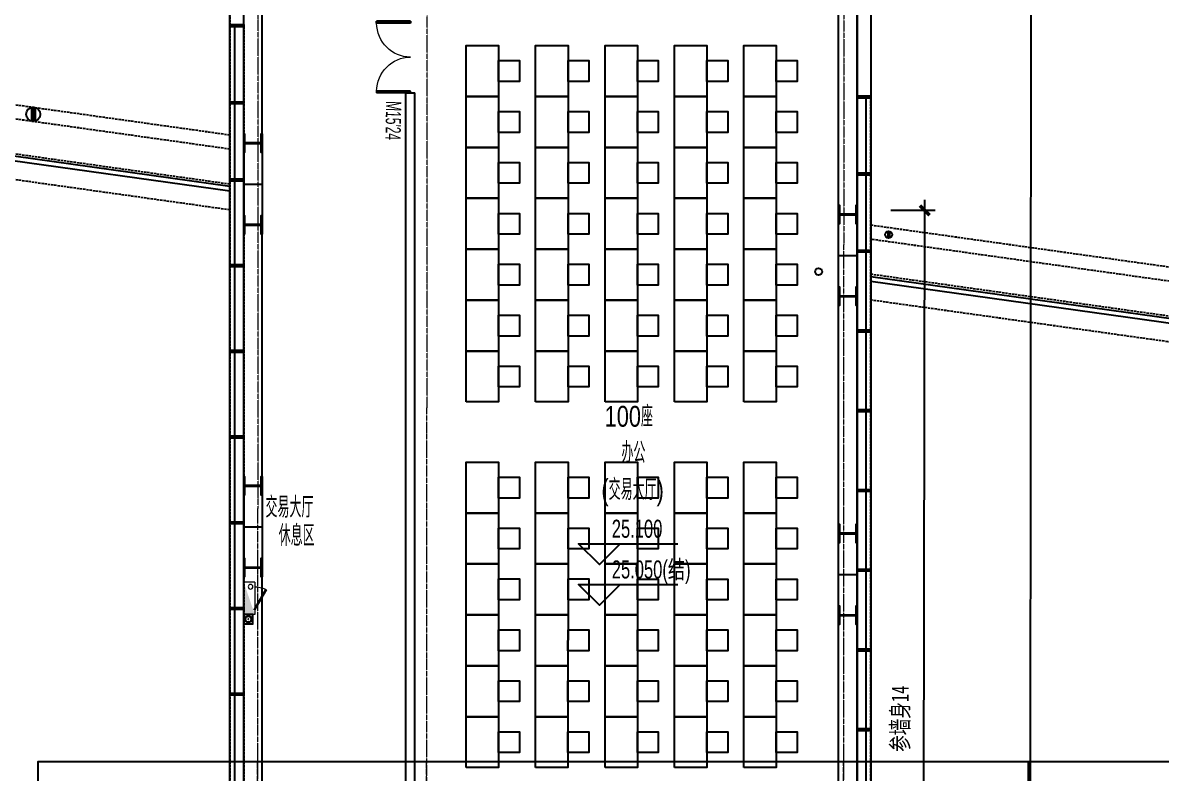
# Model space of a CAD drawing. Header units: millimetres. Extents: x 285006 to 3037698, y -2820855 to 192241.
# Drawn here: x 1240944 to 1265540, y 63568 to 79783 of the extents above; entities that cross this region are included whole.
import ezdxf
from ezdxf.enums import TextEntityAlignment as Align
from ezdxf.xclip import XClip

# ---------------------------------------------------------------- set-up
doc = ezdxf.new("R2010")
doc.units = ezdxf.units.MM
doc.header["$XCLIPFRAME"] = 2
doc.header["$PDMODE"] = 35
doc.header["$PDSIZE"] = -0.1
for name, pattern in [('1#B-6F$0$DOTE', [2.42, 2, -0.2, 0.02, -0.2]), ('1#C-6F$0$ACAD_ISO04W100', [30, 24, -3, 0, -3]), ('1#C-6F$0$CONTINOUS', [0]), ('1#C-6F$0$DASH', [0.35, 0.25, -0.1]), ('1#C-6F$0$DASHED2', [0.375, 0.25, -0.125]), ('1#C-6F$0$DOTE', [2.42, 2, -0.2, 0.02, -0.2]), ('DASH', [0.35, 0.25, -0.1])]:
    doc.linetypes.add(name, pattern=pattern)
for name, color, linetype, lineweight in [('$0$A-ANNO-LEVL', 130, 'Continuous', 25), ('$0$A-SHET-NAME', 7, 'Continuous', 25), ('1#B-6F$0$A-ANNO-GRID', 10, '1#B-6F$0$DOTE', 18), ('1#B-6F$0$A-ANNO-GRID-DIMS', 117, 'Continuous', 18), ('1#C-6F$0$0LL', 10, 'Continuous', 30), ('1#C-6F$0$0XG-X', 1, 'Continuous', 18), ('1#C-6F$0$A-ANNO-GRID', 10, '1#C-6F$0$DOTE', 18), ('1#C-6F$0$A-ANNO-GRID-DIMS', 117, 'Continuous', 18), ('1#C-6F$0$P-DRAI-FLDR', 1, 'Continuous', 20), ('A-ROOM-IDEN', 7, 'Continuous', 25), ('WALL-1C-6F-1$0$A-WALL-GLAZ', 142, 'Continuous', 18), ('板边洞口-1C-6F$0$A-HOLE', 5, 'Continuous', 25)]:
    doc.layers.add(name, color=color, linetype=linetype, lineweight=lineweight)
for name, color, linetype in [('1#C-6F$0$0-XREF', 7, 'Continuous'), ('1#C-6F$0$0YG', 120, '1#C-6F$0$ACAD_ISO04W100'), ('1#C-6F$0$A-DOOR-FIRE-IDEN', 7, 'Continuous'), ('1#C-6F$0$A-WALL', 2, 'Continuous'), ('1#C-6F$0$S-W-BEAMLINE', 4, '1#C-6F$0$DASHED2'), ('1#C-6F$0$文字图层', 7, 'Continuous'), ('1#C-6F$0$汇水面积', 3, 'Continuous'), ('4玻璃幕墙', 1, 'Continuous'), ('6铝型材', 8, 'Continuous'), ('A-DOOR', 60, 'Continuous'), ('A-WALL', 2, 'Continuous'), ('FURN-1C-7F$0$I-FURN', 252, 'Continuous'), ('WALL-地台', 8, 'Continuous')]:
    doc.layers.add(name, color=color, linetype=linetype)
doc.layers.add('1#C-6F$0$0ll-point', color=1, linetype='Continuous', plot=False)
doc.layers.add('1#C-6F$0$20201221墙身范围', color=6, linetype='Continuous', plot=False)
doc.styles.add('$0$HYGBSZ', font='hygbsz', dxfattribs={"width": 0.7, "bigfont": 'hygbhz'})
doc.styles.add('1#B-6F$0$HYGB2014', font='hygbsz.shx', dxfattribs={"width": 0.7, "bigfont": 'hygbhz.shx'})
doc.styles.add('1#C-6F$0$GPSHT', font='', dxfattribs={"width": 0.8})
doc.styles.add('1#C-6F$0$HYGB2014', font='hygbsz.shx', dxfattribs={"width": 0.7, "bigfont": 'hygbhz.shx'})
doc.styles.add('1#C-6F$0$HYGBSZ', font='hygbsz', dxfattribs={"width": 0.7, "bigfont": 'hygbhz'})
doc.styles.add('HYGB2014', font='hygbsz.shx', dxfattribs={"width": 0.7, "bigfont": 'hygbhz.shx'})
doc.styles.get('1#C-6F$0$GPSHT').set_extended_font_data('SimSun')
doc.linetypes.add('1#C-6F$0$HY_LINE', pattern='A,1,-0.08,["HY",1#C-6F$0$GPSHT,S=0.1,R=0,X=-0.05,Y=-0.05],-0.15', length=1.23)
doc.dimstyles.new('1#B-6F$0$HYDIMN150', dxfattribs={"dimscale": 1.5, "dimtxt": 300, "dimasz": 1, "dimexe": 250, "dimexo": 300, "dimgap": 0, "dimtad": 0, "dimdec": 0, "dimzin": 0, "dimdsep": 46, "dimtxsty": '1#B-6F$0$HYGB2014', "dimblk": '1#B-6F$0$_ArchTick', "dimcen": 0.09, "dimclrt": 7, "dimazin": 0, "dimtfac": 1, "dimtdec": 0, "dimtix": 1, "dimtmove": 2, "dimatfit": 3, "dimfxl": 1, "dimtvp": 1, "dimtolj": 1, "dimtzin": 0, "dimarcsym": 0})
doc.dimstyles.new('1#C-6F$0$DIMN150', dxfattribs={"dimscale": 1.5, "dimtxt": 260, "dimasz": 100, "dimexe": 150, "dimexo": 300, "dimgap": 100, "dimtad": 0, "dimdec": 0, "dimzin": 0, "dimdsep": 46, "dimtxsty": '1#C-6F$0$HYGBSZ', "dimblk": '1#C-6F$0$_ArchTick', "dimcen": 0.09, "dimdle": 150, "dimclrd": 256, "dimclre": 256, "dimclrt": 7, "dimazin": 0, "dimtfac": 1, "dimtdec": 0, "dimtix": 1, "dimtmove": 2, "dimatfit": 3, "dimldrblk": '1#C-6F$0$_ArchTick', "dimfxl": 250, "dimtvp": 1, "dimtolj": 1, "dimtzin": 0, "dimarcsym": 0})
doc.dimstyles.new('1#C-6F$0$HYDIMN150', dxfattribs={"dimscale": 1.5, "dimtxt": 300, "dimasz": 1, "dimexe": 250, "dimexo": 300, "dimgap": 0, "dimtad": 0, "dimdec": 0, "dimzin": 0, "dimdsep": 46, "dimtxsty": '1#C-6F$0$HYGB2014', "dimblk": '1#C-6F$0$_ArchTick', "dimcen": 0.09, "dimclrt": 7, "dimazin": 0, "dimtfac": 1, "dimtdec": 0, "dimtix": 1, "dimtmove": 2, "dimatfit": 3, "dimfxl": 1, "dimtvp": 1, "dimtolj": 1, "dimtzin": 0, "dimarcsym": 0})

# ---------------------------------------------------------------- blocks, each defined once
blk = doc.blocks.new('1#B-6F$0$_ArchTick')
at = {"const_width": 0.4}
blk.add_lwpolyline([(-0.7, -0.7), (0.7, 0.7)], dxfattribs=at)
blk = doc.blocks.new('*D621')
at = {"layer": '1#B-6F$0$A-ANNO-GRID-DIMS', "color": 0, "lineweight": -2, "transparency": 16777216}
for p, q in [((3436, 52600), (4375, 52600)), ((4000, 52600), (4000, 0)), ((3809, 0), (4375, 0))]:
    blk.add_line(p, q, dxfattribs=at)
at = {"layer": 'Defpoints', "color": 0, "transparency": 16777216}
for p in [(2986, 52600), (3359, 0), (4000, 0)]:
    blk.add_point(p, dxfattribs=at)
at = {"layer": '1#B-6F$0$A-ANNO-GRID-DIMS', "color": 0, "lineweight": -2, "transparency": 16777216, "xscale": 150, "yscale": 150, "zscale": 150}
for p, rotation in [((4000, 52600), 90), ((4000, 0), 270)]:
    blk.add_blockref('1#B-6F$0$_ArchTick', p, dxfattribs=dict(at, rotation=rotation))
at = {"layer": '1#B-6F$0$A-ANNO-GRID-DIMS', "color": 7, "lineweight": -3, "transparency": 16777216, "insert": (3610, 26300), "char_height": 390, "attachment_point": 5, "rotation": 90, "style": '1#B-6F$0$HYGB2014'}
blk.add_mtext('\\A1;52600', dxfattribs=at)
blk = doc.blocks.new('1#C-6F$0$_ArchTick')
at = {"const_width": 0.5}
blk.add_lwpolyline([(-0.7, -0.7), (0.7, 0.7)], dxfattribs=at)
blk = doc.blocks.new('*D550')
at = {"layer": '1#C-6F$0$A-ANNO-GRID-DIMS', "color": 0, "lineweight": -2, "transparency": 16777216}
for p, q in [((3479, 52600), (4413, 52600)), ((4038, 52600), (4038, 0)), ((3479, 0), (4413, 0))]:
    blk.add_line(p, q, dxfattribs=at)
at = {"layer": 'Defpoints', "color": 0, "transparency": 16777216}
for p in [(3029, 52600), (3029, 0), (4038, 0)]:
    blk.add_point(p, dxfattribs=at)
at = {"layer": '1#C-6F$0$A-ANNO-GRID-DIMS', "color": 0, "lineweight": -2, "transparency": 16777216, "xscale": 1.5, "yscale": 1.5, "zscale": 1.5}
for p, rotation in [((4038, 52600), 90), ((4038, 0), 270)]:
    blk.add_blockref('1#C-6F$0$_ArchTick', p, dxfattribs=dict(at, rotation=rotation))
at = {"layer": '1#C-6F$0$A-ANNO-GRID-DIMS', "color": 7, "lineweight": -3, "transparency": 16777216, "insert": (4450, 26300), "char_height": 450, "attachment_point": 5, "rotation": 270, "style": '1#C-6F$0$HYGB2014'}
blk.add_mtext('\\A1;52600', dxfattribs=at)
blk = doc.blocks.new('*D1018')
at = {"layer": '1#C-6F$0$20201221墙身范围', "lineweight": -2, "transparency": 16777216}
for p, q in [((1260399, 53533), (1260432, 75955)), ((1259700, 75731), (1260656, 75730)), ((1259667, 53759), (1260624, 53758))]:
    blk.add_line(p, q, dxfattribs=at)
at = {"layer": 'Defpoints', "color": 0, "transparency": 16777216}
for p in [(1259250, 75732, 0), (1260431, 75730), (1259217, 53760, 0)]:
    blk.add_point(p, dxfattribs=at)
at = {"layer": '1#C-6F$0$20201221墙身范围', "lineweight": -2, "transparency": 16777216, "xscale": 150, "yscale": 150, "zscale": 150}
for p, rotation in [((1260431, 75730), 89.91620037919658), ((1260399, 53758), 269.9162003791965)]:
    blk.add_blockref('1#C-6F$0$_ArchTick', p, dxfattribs=dict(at, rotation=rotation))
at = {"layer": '1#C-6F$0$20201221墙身范围', "color": 7, "transparency": 16777216, "insert": (1259919, 64745), "char_height": 375, "attachment_point": 5, "rotation": 89.9162, "style": '1#C-6F$0$HYGBSZ'}
blk.add_mtext('\\A1;{\\fSimSun|b0|i0|c134|p2;\\W0.7;参墙身14}', dxfattribs=at)
blk = doc.blocks.new('WALL-1C-6F-1$0$mullion_____')
at = {"layer": '6铝型材'}
for p, q in [((-36798, -1713), (-36798, -1433)), ((-36798, -1433), (-36758, -1433)), ((-36758, -1713), (-36758, -1433)), ((-36798, -1713), (-36758, -1713)), ((-36778, -1713), (-36778, -1733))]:
    blk.add_line(p, q, dxfattribs=at)
blk = doc.blocks.new('WALL-1C-6F-1')
at = {"layer": '4玻璃幕墙'}
blk.add_line((98374885, 18791299), (98353235, 18794341), dxfattribs=at)
for points in [[(98374985, 18794859), (98374985, 18768923)], [(98374885, 18791400), (98353235, 18794442)], [(98388635, 18768923), (98388635, 18793313)], [(98397644, 18788201), (98388735, 18789453)], [(98397630, 18788102), (98388735, 18789352)]]:
    blk.add_lwpolyline(points, dxfattribs=at)
at = {"layer": 'WALL-地台', "linetype": 'DASH', "ltscale": 200}
blk.add_line((98374885, 18796546), (98374885, 18768923), dxfattribs=at)
for points in [[(98374885, 18792511), (98353235, 18795553)], [(98374885, 18792208), (98353235, 18795250)], [(98375185, 18794859), (98375185, 18768923)], [(98374885, 18791450), (98353235, 18794493)], [(98374885, 18790895), (98353235, 18793938)], [(98388435, 18768923), (98388435, 18793313)], [(98388735, 18768923), (98388735, 18793333)], [(98397797, 18789290), (98388735, 18790564)], [(98397755, 18788993), (98388735, 18790261)], [(98397651, 18788251), (98388735, 18789504)], [(98397574, 18787706), (98388735, 18788948)]]:
    blk.add_lwpolyline(points, dxfattribs=at)
at = {"layer": 'WALL-1C-6F-1$0$A-WALL-GLAZ', "lineweight": -3, "rotation": 269.9999995734953}
for p in [(98376618, 18758101), (98376618, 18756435), (98376618, 18754769), (98376618, 18752917), (98376618, 18751065), (98376618, 18749213), (98376618, 18747361), (98376618, 18745509), (98376618, 18743657)]:
    blk.add_blockref('WALL-1C-6F-1$0$mullion_____', p, dxfattribs=at)
at = {"layer": 'WALL-1C-6F-1$0$A-WALL-GLAZ', "lineweight": -3, "xscale": -1, "rotation": 89.99999957281068}
for p in [(98387002, 18756555), (98387002, 18754889), (98387002, 18753223), (98387002, 18751499), (98387002, 18749776), (98387002, 18748053), (98386998, 18746330), (98387002, 18744607), (98387002, 18742884)]:
    blk.add_blockref('WALL-1C-6F-1$0$mullion_____', p, dxfattribs=at)
blk = doc.blocks.new('1#C-6F$0$A$C13D20D7F')
at = {"layer": '1#C-6F$0$S-W-BEAMLINE', "color": 6, "linetype": '1#C-6F$0$CONTINOUS'}
blk.add_lwpolyline([(380, 200), (20, 200), (20, 13), (0, 13), (0, 413), (20, 413), (20, 225), (380, 225), (380, 413), (400, 413), (400, 13), (380, 13)], close=True, dxfattribs=at)
blk = doc.blocks.new('1#C-6F$0$A$C07A93526')
at = {"layer": '1#C-6F$0$P-DRAI-FLDR', "lineweight": -3}
for p, q in [((-29, 70), (-9, -75)), ((-11, 75), (11, -75)), ((9, 75), (29, -70))]:
    blk.add_line(p, q, dxfattribs=at)
blk.add_circle((0, 0), 75.9, dxfattribs=at)
blk = doc.blocks.new('1#C-6F$0$立管-150')
blk.add_circle((0, 0), 100)
at = {"layer": '1#C-6F$0$0ll-point'}
for p in [(-150, 150), (0, 0), (150, 150), (-150, -150), (150, -150)]:
    blk.add_point(p, dxfattribs=at)
blk = doc.blocks.new('1#C-6F$0$354100')
at = {"layer": '1#C-6F$0$0ll-point'}
blk.add_lwpolyline([(-150, 150), (150, 150), (150, -150), (-150, -150)], close=True, dxfattribs=at)
at = {"layer": '1#C-6F$0$0LL'}
blk.add_blockref('1#C-6F$0$立管-150', (0, 0), dxfattribs=at)
blk = doc.blocks.new('1#C-6F$0$DSADSAD')
at = {"layer": '1#C-6F$0$文字图层', "color": 6}
for p, q in [((7943089, -1493991), (7943089, -1494579)), ((7943165, -1493981), (7943165, -1494588)), ((7943241, -1493991), (7943241, -1494579))]:
    blk.add_line(p, q, dxfattribs=at)
blk.add_circle((7943165, -1494285), 304, dxfattribs=at)
blk = doc.blocks.new('1#C-6F$0$单出口带卷盘消火栓')
at = {"layer": '1#C-6F$0$0XG-X'}
for p, q in [((368866, -61966), (368866, -61726)), ((368866, -61726), (369566, -61726)), ((369566, -61966), (369566, -61726)), ((368866, -61966), (368966, -61966)), ((368966, -61966), (369466, -61966)), ((369021, -62195), (369454, -61945)), ((369033, -62216), (369466, -61966)), ((369466, -61966), (369454, -61945)), ((369466, -61966), (369566, -61966)), ((369021, -62195), (369034, -62216))]:
    blk.add_line(p, q, dxfattribs=at)
blk.add_circle((368965, -61874), 50, dxfattribs=at)
blk.add_arc((369466, -61966), 500, 180, 207.134, dxfattribs=at)
blk.add_solid([(368866, -61726), (369566, -61966), (369566, -61726)], dxfattribs=at)
blk = doc.blocks.new('$DorLib2D$00000002')
for p, q in [((-0.5, 0), (-0.5, 0.4875)), ((-0.475, 0.4875), (-0.5, 0.4875)), ((-0.475, 0), (-0.475, 0.4875)), ((0.475, 0), (0.475, 0.4875)), ((0.475, 0.4875), (0.5, 0.4875)), ((0.5, 0), (0.5, 0.4875)), ((-0.5, 0), (-0.475, 0)), ((0.5, 0), (0.475, 0))]:
    blk.add_line(p, q)
at = {"lineweight": 13}
for centre, start, end in [((-0.4875, 0), 0, 88.53072), ((0.4875, 0), 91.46928, 180)]:
    blk.add_arc(centre, 0.4875, start, end, dxfattribs=at)
blk = doc.blocks.new('FURN-1C-7F$0$A$C16262FCD')
at = {"layer": 'FURN-1C-7F$0$I-FURN'}
for points in [[(-225, 700), (225, 700), (225, 1150), (-225, 1150)], [(-550, 0), (550, 0), (550, 700), (-550, 700)]]:
    blk.add_lwpolyline(points, close=True, dxfattribs=at)
blk = doc.blocks.new('A$C1E394068')
at = {"layer": '$0$A-ANNO-LEVL'}
for points in [[(11617, -50791), (11167, -51241), (10717, -50791), (12862, -50791)], [(11617, -51671), (11167, -52121), (10717, -51671), (12862, -51671)]]:
    blk.add_lwpolyline(points, dxfattribs=at)
at = {"layer": 'A-WALL'}
blk.add_line((6983, -41052), (7183, -41052), dxfattribs=at)
at = {"layer": 'A-WALL', "linetype": 'Continuous', "ltscale": 1.5}
for p, q in [((6983, -63552), (6983, -41052)), ((7183, -63552), (7183, -41052))]:
    blk.add_line(p, q, dxfattribs=at)
at = {"layer": 'A-DOOR', "lineweight": -3, "extrusion": (2.65159e-31, 1.30289e-30, -1), "xscale": 1550, "yscale": 1500, "zscale": -1550, "rotation": 270.0000002520364}
blk.add_blockref('$DorLib2D$00000002', (-7083, -40277), dxfattribs=at)
at = {"layer": 'FURN-1C-7F$0$I-FURN', "xscale": -0.9999999999999999, "rotation": 270}
for p in [(8289, -40578), (9789, -40578), (11289, -40578), (12789, -40578), (14289, -40578), (8289, -41678), (9789, -41678), (11289, -41678), (12789, -41678), (14289, -41678), (8289, -42778), (9789, -42778), (11289, -42778), (12789, -42778), (14289, -42778), (8289, -43878), (9789, -43878), (11289, -43878), (12789, -43878), (14289, -43878), (8289, -44978), (9789, -44978), (11289, -44978), (12789, -44978), (14289, -44978), (8289, -46078), (9789, -46078), (11289, -46078), (12789, -46078), (14289, -46078), (8289, -47178), (9789, -47178), (11289, -47178), (12789, -47178), (14289, -47178), (8289, -49578), (9789, -49578), (11289, -49578), (12789, -49578), (14289, -49578), (8289, -50678), (9789, -50678), (11289, -50678), (12789, -50678), (14289, -50678), (8289, -51778), (9789, -51778), (11289, -51778), (12789, -51778), (14289, -51778), (8289, -52878), (9789, -52878), (11289, -52878), (12789, -52878), (14289, -52878), (8289, -53978), (9789, -53978), (11289, -53978), (12789, -53978), (14289, -53978), (8289, -55078), (9789, -55078), (11289, -55078), (12789, -55078), (14289, -55078)]:
    blk.add_blockref('FURN-1C-7F$0$A$C16262FCD', p, dxfattribs=at)
at = {"layer": '$0$A-SHET-NAME', "style": '$0$HYGBSZ', "width": 0.7}
for s, p in [('25.100', (11435, -50662)), ('25.050(结)', (11435, -51542))]:
    blk.add_text(s, height=390, dxfattribs=at).set_placement(p)
at = {"layer": '1#C-6F$0$A-DOOR-FIRE-IDEN', "lineweight": -3, "style": '1#C-6F$0$HYGB2014', "width": 0.6}
blk.add_text("M15'24", height=330, rotation=268.9507, dxfattribs=at).set_placement((6881, -41652, 0), align=Align.TOP_CENTER)
at = {"layer": 'A-ROOM-IDEN', "lineweight": -3, "style": 'HYGB2014', "width": 0.8}
for s, p in [('100座', (11280, -48263)), ('办公', (11643, -49047)), ('(交易大厅)', (11210, -49846)), ('交易大厅', (3953, -50226)), ('休息区', (4239, -50839))]:
    blk.add_text(s, height=450, dxfattribs=at).set_placement(p)
blk = doc.blocks.new('1#B-6F$0$A$C465C26A5')
at = {"layer": '1#B-6F$0$A-ANNO-GRID', "ltscale": 1.5}
for p, q in [((-12650, -1700), (-12650, 56496.4)), ((-9000, -1700), (-9000, 56496.4)), ((0, 56496.4), (0, -2715.8))]:
    blk.add_line(p, q, dxfattribs=at)
at = {"layer": '1#B-6F$0$A-ANNO-GRID-DIMS', "color": 117, "lineweight": -3}
dim = blk.add_linear_dim(base=(4000, 0), p1=(2985.6, 52600), p2=(3359.4, 0), angle=270, dimstyle='1#B-6F$0$HYDIMN150', override={"dimtxt": 260, "dimasz": 100}, dxfattribs=at)
dim.commit()
dim.dimension.update_dxf_attribs({"geometry": '*D621', "text_midpoint": (3610, 26300)})
blk = doc.blocks.new('1#C-6F$0$A$C465C26A5')
at = {"layer": '1#C-6F$0$A-ANNO-GRID', "ltscale": 1.5}
for p, q in [((-12650, -1700), (-12650, 56496.4)), ((-9000, -1700), (-9000, 56496.4)), ((0, 56496.4), (0, -2715.8))]:
    blk.add_line(p, q, dxfattribs=at)
at = {"layer": '1#C-6F$0$A-ANNO-GRID-DIMS', "color": 117, "lineweight": -3}
dim = blk.add_linear_dim(base=(4037.7, 0), p1=(3029.3, 52600), p2=(3029.3, 0), angle=270, dimstyle='1#C-6F$0$HYDIMN150', dxfattribs=at)
dim.commit()
dim.dimension.update_dxf_attribs({"geometry": '*D550', "text_midpoint": (4450.2, 26300), "dimtype": 129, "text_rotation": 270})

msp = doc.modelspace()

# ---------------------------------------------------------------- linework, layer by layer
at = {"elevation": 0}
msp.add_lwpolyline([(1245417.8, 107865.9), (1259267.8, 107865.9), (1259267.2, 53765.7), (1245417.2, 53765.9)], close=True, dxfattribs=at)
at = {"layer": '1#C-6F$0$0YG', "color": 5, "linetype": '1#C-6F$0$HY_LINE', "ltscale": 3.5}
msp.add_circle((1258136.7, 74403.5, 0), 75, dxfattribs=at)
at = {"layer": '1#C-6F$0$A-WALL', "color": 4, "linetype": '1#C-6F$0$DASH'}
for p, q in [((1258567.1, 55161.2, 0), (1258567.8, 107165.7, 0)), ((1258967.1, 55161.2, 0), (1258967.8, 107165.7, 0)), ((1245717.4, 76982.1, 0), (1245717.4, 82283.9, 0)), ((1246117.4, 76982.1, 0), (1246117.4, 82283.9, 0)), ((1245717.3, 69577, 0), (1245717.3, 75616, 0)), ((1246117.3, 69577, 0), (1246117.3, 75616, 0)), ((1245717.2, 62168.9, 0), (1245717.2, 68210.9, 0)), ((1246117.2, 62168.9, 0), (1246117.2, 68210.9, 0))]:
    msp.add_line(p, q, dxfattribs=at)
at = {"layer": '1#C-6F$0$S-W-BEAMLINE', "linetype": '1#C-6F$0$CONTINOUS'}
for p, q in [((1245717.4, 76982.1, 0), (1245717.4, 75616, 0)), ((1246117.3, 76982.1, 0), (1246117.4, 75616, 0)), ((1246117.3, 76286.6, 0), (1245717.4, 76286.6, 0)), ((1245717.2, 69577, 0), (1245717.2, 68210.9, 0)), ((1246117.2, 69577, 0), (1246117.2, 68210.9, 0)), ((1246117.2, 68881.4, 0), (1245717.2, 68881.5, 0))]:
    msp.add_line(p, q, dxfattribs=at)
at = {"layer": '1#C-6F$0$S-W-BEAMLINE', "linetype": 'Continuous', "ltscale": 1.5}
for p, q in [((1258567.4, 74073.4, 0), (1258567.4, 75439.4, 0)), ((1258967.3, 75439.4, 0), (1258967.4, 74073.4, 0)), ((1258567.4, 74756.4, 0), (1258967.4, 74756.4, 0)), ((1258567.3, 67180.6, 0), (1258567.3, 68546.7, 0)), ((1258967.2, 68546.7, 0), (1258967.3, 67180.6, 0)), ((1258567.3, 67863.7, 0), (1258967.3, 67863.7, 0))]:
    msp.add_line(p, q, dxfattribs=at)
at = {"layer": '板边洞口-1C-6F$0$A-HOLE', "linetype": 'Continuous', "ltscale": 1.5, "elevation": 0}
msp.add_lwpolyline([(1258967, 53765.2), (1245717, 53765.4), (1245717.7, 107565.4), (1258967.7, 107565.2), (1258967, 53765.2)], dxfattribs=at)

# ---------------------------------------------------------------- block references
at = {"ltscale": 1.5, "rotation": 359.9692125216086}
msp.add_blockref('1#C-6F$0$A$C465C26A5', (1258667.9, 54666, 0), dxfattribs=at)
at = {"rotation": 359.999308722076}
msp.add_blockref('A$C1E394068', (1242234.8, 119317.4, 0), dxfattribs=at)
at = {"ltscale": 1.5}
ref = msp.add_blockref('1#B-6F$0$A$C465C26A5', (1258667.4, 54666.3), dxfattribs=at)
XClip(ref).set_block_clipping_path([(-17399.9999999851, -1700), (10275, 9149.9998158999)])
at = {"layer": '1#C-6F$0$0-XREF', "ltscale": 1.5, "rotation": 359.999308722076}
for name, p in [('WALL-1C-6F-1', (-97129694.4, -18713969.8, 0)), ('1#C-6F$0$A$C13D20D7F', (1245717.4, 76969.6, 0)), ('1#C-6F$0$A$C13D20D7F', (1258567.4, 75426.9, 0)), ('1#C-6F$0$A$C13D20D7F', (1245717.4, 75203.5, 0)), ('1#C-6F$0$A$C13D20D7F', (1258567.4, 73660.9, 0)), ('1#C-6F$0$A$C13D20D7F', (1245717.3, 69564.5, 0)), ('1#C-6F$0$A$C13D20D7F', (1258567.3, 68534.2, 0)), ('1#C-6F$0$A$C13D20D7F', (1245717.3, 67798.4, 0)), ('1#C-6F$0$A$C13D20D7F', (1258567.3, 66768.1, 0))]:
    msp.add_blockref(name, p, dxfattribs=at)
at = {"layer": '1#C-6F$0$0LL', "xscale": -0.6666666666666667, "yscale": 0.6666666666666666, "zscale": 0.6666666666666665, "rotation": 269.9993087875839}
msp.add_blockref('1#C-6F$0$354100', (1245817.2, 66896.1, 0), dxfattribs=at)
at = {"layer": '1#C-6F$0$0XG-X', "xscale": -1, "rotation": 89.99930872168804}
msp.add_blockref('1#C-6F$0$单出口带卷盘消火栓', (1183995.2, 436563, 0), dxfattribs=at)
at = {"layer": '1#C-6F$0$P-DRAI-FLDR', "lineweight": -3, "rotation": 351.9993082701488}
msp.add_blockref('1#C-6F$0$A$C07A93526', (1259649.9, 75204.4, 0), dxfattribs=at)
at = {"layer": '1#C-6F$0$汇水面积', "xscale": 0.4999999999999999, "yscale": 0.4999999999999999, "zscale": 0.4999999999999999, "rotation": 359.999308721688}
msp.add_blockref('1#C-6F$0$DSADSAD', (-2730402.6, 824996, 0), dxfattribs=at)

# ---------------------------------------------------------------- dimensions: what is measured, and where the dimension line sits
at = {"layer": '1#C-6F$0$20201221墙身范围'}
dim = msp.add_linear_dim(base=(1260431.2, 75730.3, 0), p1=(1259217.5, 53759.8, 0), p2=(1259249.6, 75732, 0), angle=89.9162, text='{\\fSimSun|b0|i0|c134|p2;\\W0.7;参墙身14}', dimstyle='1#C-6F$0$DIMN150', override={"dimtxt": 250}, dxfattribs=at)
dim.commit()
dim.dimension.update_dxf_attribs({"geometry": '*D1018', "text_midpoint": (1259918.6, 64744.9, 0)})

doc.saveas('drawing.dxf')
